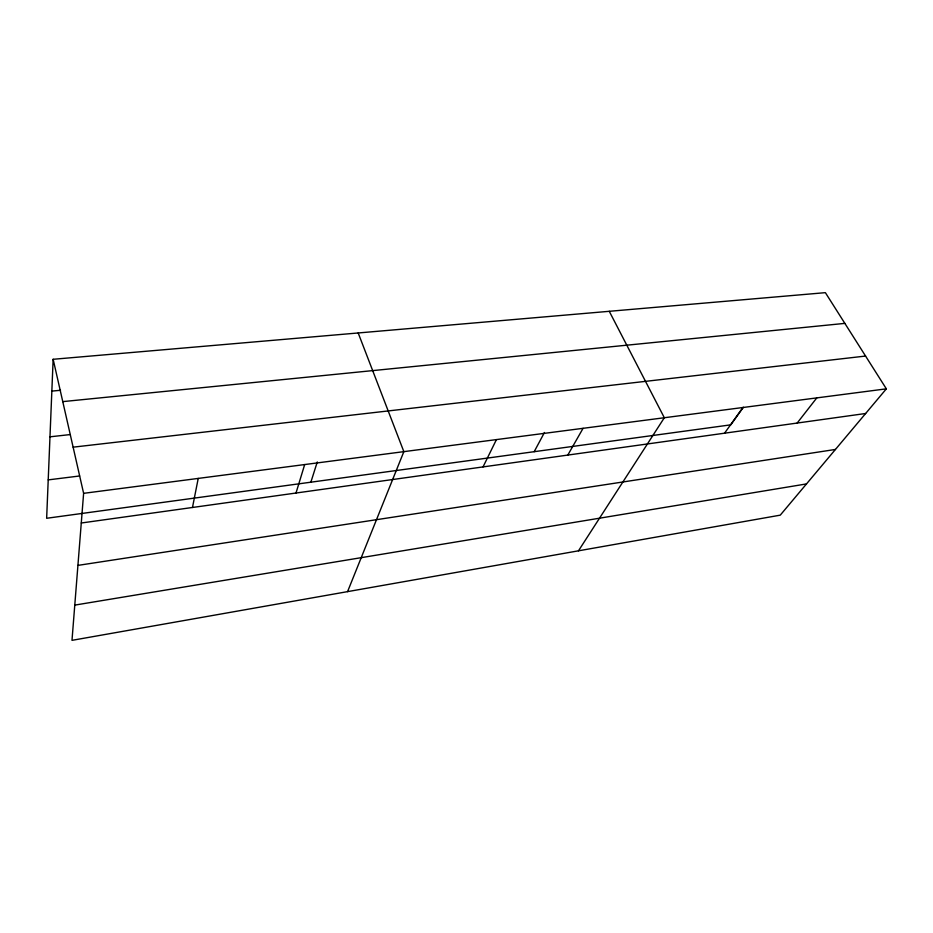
<?xml version="1.0" encoding="UTF-8"?>
<svg xmlns="http://www.w3.org/2000/svg" width="933" height="933" viewBox="0 0 933 933"><rect width="100%" height="100%" fill="white"/><g stroke="black" fill="none" stroke-linecap="round" stroke-linejoin="round"><path stroke-width="1.4" d="M53.146 359.287L83.62 493.335L71.993 640.341L780.256 515.156L886.35 388.839L825.378 292.659L53.146 359.287L46.65 518.281L730.784 424.842L743.368 407.266M192.478 507.47L198.228 478.419M296.006 493.021L304.683 464.564M310.864 482.198L317.278 461.963M347.566 591.639L403.849 451.654L358.19 332.964M483.037 466.908L496.438 439.595M534.177 451.7L544.464 432.48M567.8 455.082L583.078 428.317M578.472 550.82L664.331 417.739L609.272 311.307M724.556 433.192L742.936 407.499M797.167 423.057L816.795 397.89M74.78 605.109L806.485 483.924M77.929 565.386L835.443 449.449M81.276 523.005L865.637 413.494M83.62 493.335L886.35 388.839M48.213 479.889L79.608 475.982M73.124 447.164L865.567 356.056M49.974 436.819L70.22 434.568M62.768 401.622L844.855 323.378M51.84 391.114L60.528 390.274"/></g></svg>
